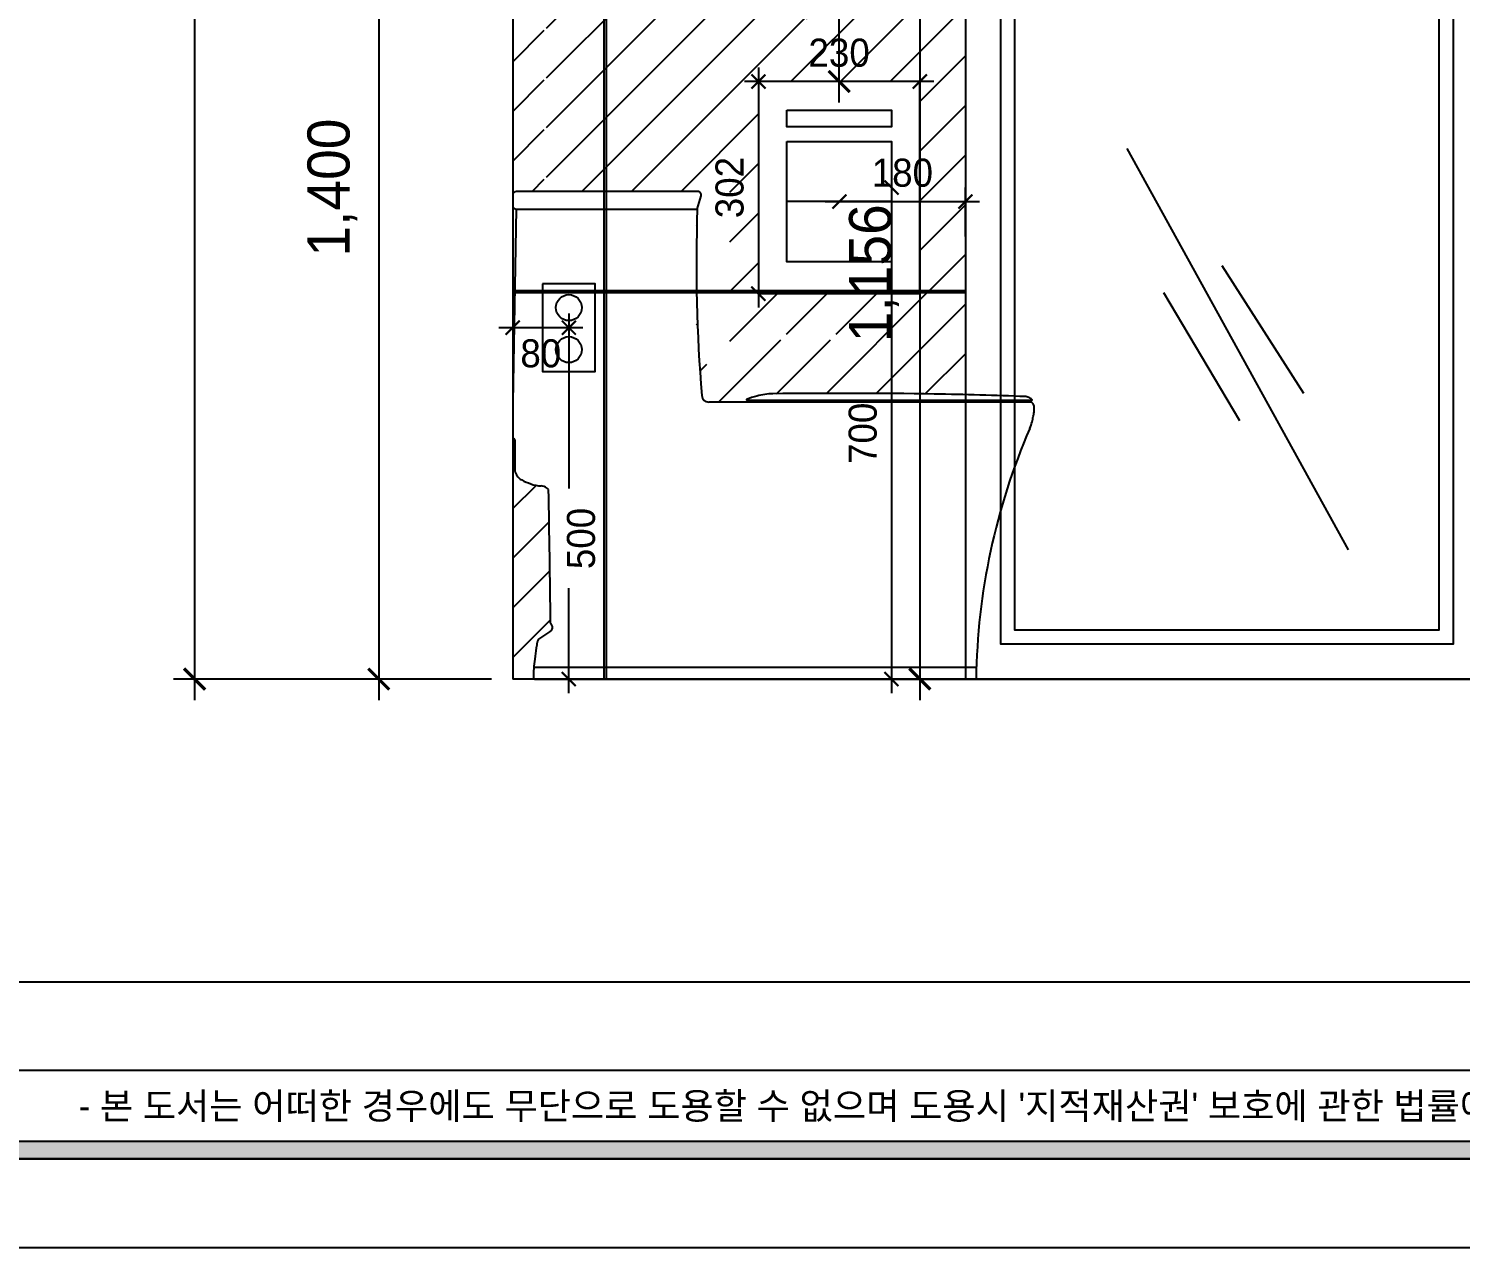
# Model space of a CAD drawing. Header units: millimetres. Extents: x 217202 to 745838, y -6815 to 171372.
# Drawn here: x 317988 to 320027, y 6169 to 7904 of the extents above; entities that cross this region are included whole.
import ezdxf
from ezdxf.enums import TextEntityAlignment as Align

# ---------------------------------------------------------------- set-up
doc = ezdxf.new("R2010")
doc.units = ezdxf.units.MM
doc.header["$PDMODE"] = 3
doc.layers.get('DEFPOINTS').update_dxf_attribs({"color": 248})
for name, color, linetype in [('03-WAL NEW', 3, 'Continuous'), ('06-FUR', 6, 'Continuous'), ('C-WALL1', 2, 'Continuous'), ('FIX', 7, 'Continuous'), ('FORM(YOURNAME)-1', 1, 'Continuous'), ('FORM(YOURNAME)-11', 1, 'Continuous'), ('TOILET-1', 6, 'Continuous')]:
    doc.layers.add(name, color=color, linetype=linetype)
doc.styles.add('HY 울릉도 L', font='')
doc.styles.add('YOURNAME', font='HY울릉도M.TTF')
doc.styles.get('HY 울릉도 L').set_extended_font_data('HY울릉도L')
doc.dimstyles.new('30', dxfattribs={"dimscale": 30, "dimtxt": 2, "dimasz": 1, "dimexe": 1, "dimexo": 1, "dimgap": 1, "dimtad": 1, "dimdec": 0, "dimrnd": 0.05, "dimdsep": 46, "dimlunit": 6, "dimtxsty": 'HY 울릉도 L', "dimblk": 'ARCHTICK', "dimcen": 2.5, "dimdle": 1, "dimclrd": 133, "dimclre": 133, "dimclrt": 30, "dimadec": 0, "dimazin": 0, "dimtfac": 1, "dimtdec": 0, "dimtix": 1, "dimtmove": 2, "dimatfit": 3, "dimldrblk": 'ARCHTICK', "dimfxl": 1, "dimlwd": -1, "dimlwe": -1, "dimarcsym": 0})
pattern_1 = [(45, (-23943.39064365788, -13383.73367450304), (-35.35533905932738, 35.35533905932738), [])]

# ---------------------------------------------------------------- blocks, each defined once
blk = doc.blocks.new('_ArchTick')
at = {"color": 0, "linetype": 'ByBlock', "const_width": 0.15}
blk.add_lwpolyline([(-0.5, -0.5), (0.5, 0.5)], dxfattribs=at)
blk = doc.blocks.new('*D1124')
at = {"layer": '06-FUR', "color": 133, "transparency": 16777216}
for p, q in [((318224.2147963512, 9107.944223524288), (318224.2147963512, 6947.944223524273)), ((318647.4007918618, 9077.944223524288), (318194.2147963512, 9077.944223524288)), ((318647.4007918618, 6977.944223524273), (318194.2147963512, 6977.944223524273))]:
    blk.add_line(p, q, dxfattribs=at)
at = {"layer": 'DEFPOINTS', "color": 0, "transparency": 16777216}
for p in [(318677.4007918618, 9077.944223524288), (318224.2147963512, 6977.944223524273), (318677.4007918618, 6977.944223524273)]:
    blk.add_point(p, dxfattribs=at)
at = {"layer": '06-FUR', "color": 133, "transparency": 16777216, "xscale": 30, "yscale": 30, "zscale": 30}
for p, rotation in [((318224.2147963512, 9077.944223524288), 90), ((318224.2147963512, 6977.944223524273), 270)]:
    blk.add_blockref('_ArchTick', p, dxfattribs=dict(at, rotation=rotation))
at = {"layer": '06-FUR', "color": 30, "transparency": 16777216, "insert": (318158.2717841394, 8027.944223524189), "char_height": 60, "attachment_point": 5, "rotation": 90, "style": 'HY 울릉도 L'}
blk.add_mtext('2,100', dxfattribs=at)
blk = doc.blocks.new('*D1127')
at = {"layer": '06-FUR', "color": 133, "transparency": 16777216}
for p, q in [((318486.5091398482, 8407.944223524273), (318486.5091398482, 6947.94422352428)), ((318647.4007918618, 8377.944223524273), (318456.5091398482, 8377.944223524273)), ((318647.4007918618, 6977.94422352428), (318456.5091398482, 6977.94422352428))]:
    blk.add_line(p, q, dxfattribs=at)
at = {"layer": 'DEFPOINTS', "color": 0, "transparency": 16777216}
for p in [(318677.4007918618, 8377.944223524273), (318486.5091398482, 6977.94422352428), (318677.4007918618, 6977.94422352428)]:
    blk.add_point(p, dxfattribs=at)
at = {"layer": '06-FUR', "color": 133, "transparency": 16777216, "xscale": 30, "yscale": 30, "zscale": 30}
for p, rotation in [((318486.5091398482, 8377.944223524273), 90), ((318486.5091398482, 6977.94422352428), 270)]:
    blk.add_blockref('_ArchTick', p, dxfattribs=dict(at, rotation=rotation))
at = {"layer": '06-FUR', "color": 30, "transparency": 16777216, "insert": (318420.5661276365, 7677.944223524185), "char_height": 60, "attachment_point": 5, "rotation": 90, "style": 'HY 울릉도 L'}
blk.add_mtext('1,400', dxfattribs=at)
blk = doc.blocks.new('FORM-ELEVATION')
at = {"layer": 'FORM(YOURNAME)-11'}
h = blk.add_hatch(color=256, dxfattribs=at)
h.dxf.hatch_style = 1
h.paths.add_polyline_path([(-10308.57059687003, 35708.19891316106), (71691.42940312997, 35708.19891316106), (71691.42940312997, 35508.19891316106), (-10308.57059687003, 35508.19891316106)])
h.paths.add_polyline_path([(-10308.57059687003, -21491.80108683894), (71691.42940312997, -21491.80108683894), (71691.42940312997, -21691.80108683894), (-10308.57059687003, -21691.80108683894)])
at = {"layer": 'DEFPOINTS', "color": 158}
blk.add_line((62481.42940312997, -20691.80108683894), (-10308.57059687003, -20691.80108683894), dxfattribs=at)
for points in [[(-10308.57059687003, -21691.80108683894), (71691.42940312997, -21691.80108683894), (71691.42940312997, 35708.19891316106), (-10308.57059687003, 35708.19891316106)], [(-8308.570596870035, 33708.19891316106), (61071.42940312997, 33708.19891316106), (61071.42940312997, -19691.80108683894), (-8308.570596870035, -19691.80108683894)]]:
    blk.add_lwpolyline(points, close=True, dxfattribs=at)
at = {"layer": 'FORM(YOURNAME)-11', "color": 250}
blk.add_lwpolyline([(-11308.57059687003, -22691.80108683894), (72691.42940312997, -22691.80108683894), (72691.42940312997, 36708.19891316106), (-11308.57059687003, 36708.19891316106)], close=True, dxfattribs=at)
at = {"layer": 'FORM(YOURNAME)-11'}
blk.add_lwpolyline([(-10308.57059687003, -21491.80108683894), (71691.42940312997, -21491.80108683894), (71691.42940312997, -21691.80108683894), (-10308.57059687003, -21691.80108683894)], close=True, dxfattribs=at)
at = {"layer": 'FORM(YOURNAME)-11', "color": 1, "style": 'YOURNAME'}
blk.add_text("- 본 도서는 어떠한 경우에도 무단으로 도용할 수 없으며 도용시 '지적재산권' 보호에 관한 법률에 의거, 법적 분쟁이 발생합니다.  또한 본 도서에 관한 모든 저작권은 당사에 있습니다. -", height=300, dxfattribs=at).set_placement((28146.11270239571, -21091.80108683894), align=Align.MIDDLE_CENTER)
at = {"layer": 'FORM(YOURNAME)-11', "color": 3, "style": 'YOURNAME'}
for tag, height, p in [('1', 450.5, (71040.92940312959, -1219.301086838866)), ('2', 450.5, (71040.92940312959, -1862.872515410294)), ('3', 450.5, (71040.92940312959, -3150.015372553149)), ('4', 450.5, (71040.92940312959, -5080.729658267439)), ('5', 514.8571428571429, (71040.92940312959, -7397.586801124577)), ('6', 514.8571428571429, (71040.92940312959, -9650.086801124578)), ('7', 514.8571428571429, (71040.92940312959, -11902.58680112458)), ('8', 514.8571428571429, (71040.92940312959, -14155.08680112458)), ('9', 514.8571428571429, (71040.92940312959, -16407.58680112458)), ('10', 514.8571428571429, (66790.64106271043, -18595.72965826744)), ('11', 514.8571428571429, (71040.92940312959, -18660.08680112458)), ('12', 514.8571428571429, (66790.64106271043, -20848.22965826744)), ('13', 514.8571428571429, (71040.92940312959, -20848.22965826743))]:
    blk.add_attdef(tag, text='', height=height, dxfattribs=at).set_placement(p, align=Align.MIDDLE_RIGHT)
blk = doc.blocks.new('*D1117')
at = {"layer": '06-FUR', "color": 133, "transparency": 16777216}
for p, q in [((319217.041499185, 7697.94422352427), (319217.041499185, 6957.944223524273)), ((319237.0414991837, 7677.94422352427), (319237.041499185, 7677.94422352427)), ((319162.5066119512, 6977.944223524273), (319237.041499185, 6977.944223524273))]:
    blk.add_line(p, q, dxfattribs=at)
at = {"layer": 'DEFPOINTS', "color": 0, "transparency": 16777216}
for p in [(319217.0414991837, 7677.94422352427), (319142.5066119512, 6977.944223524273), (319217.041499185, 6977.944223524273)]:
    blk.add_point(p, dxfattribs=at)
at = {"layer": '06-FUR', "color": 133, "transparency": 16777216, "xscale": 20, "yscale": 20, "zscale": 20}
for p, rotation in [((319217.041499185, 7677.94422352427), 90), ((319217.041499185, 6977.944223524273), 270)]:
    blk.add_blockref('_ArchTick', p, dxfattribs=dict(at, rotation=rotation))
at = {"layer": '06-FUR', "color": 240, "true_color": 0xed1f24, "transparency": 16777216, "insert": (319176.200250881, 7327.94422352418), "char_height": 40, "attachment_point": 5, "rotation": 90, "style": 'HY 울릉도 L'}
blk.add_mtext('700', dxfattribs=at)
blk = doc.blocks.new('*D1148')
at = {"layer": '06-FUR', "color": 133, "transparency": 16777216}
for p, q in [((318757.400791863, 7498.362529415748), (318757.400791863, 7249.11674146332)), ((318777.4007918619, 7478.362529415748), (318777.400791863, 7478.362529415748)), ((318757.400791863, 6957.94422352427), (318757.400791863, 7107.190011476889)), ((318774.9007918619, 6977.94422352427), (318737.400791863, 6977.94422352427))]:
    blk.add_line(p, q, dxfattribs=at)
at = {"layer": 'DEFPOINTS', "color": 0, "transparency": 16777216}
for p in [(318757.4007918619, 7478.362529415748), (318757.400791863, 6977.94422352427), (318794.9007918619, 6977.94422352427)]:
    blk.add_point(p, dxfattribs=at)
at = {"layer": '06-FUR', "color": 133, "transparency": 16777216, "xscale": 20, "yscale": 20, "zscale": 20}
for p, rotation in [((318757.400791863, 7478.362529415748), 90), ((318757.400791863, 6977.94422352427), 270)]:
    blk.add_blockref('_ArchTick', p, dxfattribs=dict(at, rotation=rotation))
at = {"layer": '06-FUR', "color": 240, "true_color": 0xed1f24, "transparency": 16777216, "insert": (318774.8914412502, 7178.153376470013), "char_height": 40, "attachment_point": 5, "rotation": 90, "style": 'HY 울릉도 L'}
blk.add_mtext('500', dxfattribs=at)
blk = doc.blocks.new('*D1149')
at = {"layer": '06-FUR', "color": 133, "transparency": 16777216}
for p, q in [((318677.4007918617, 7486.927882752023), (318677.4007918617, 7458.362529415708)), ((318777.4007918618, 7478.362529415708), (318657.4007918617, 7478.362529415708))]:
    blk.add_line(p, q, dxfattribs=at)
at = {"layer": 'DEFPOINTS', "color": 0, "transparency": 16777216}
for p in [(318677.4007918617, 7506.927882752023), (318677.4007918617, 7478.362529415708), (318757.4007918618, 7478.362529415748)]:
    blk.add_point(p, dxfattribs=at)
at = {"layer": '06-FUR', "color": 133, "transparency": 16777216, "xscale": 20, "yscale": 20, "zscale": 20, "rotation": 180}
blk.add_blockref('_ArchTick', (318677.4007918617, 7478.362529415708), dxfattribs=at)
at = {"layer": '06-FUR', "color": 133, "transparency": 16777216, "xscale": 20, "yscale": 20, "zscale": 20}
blk.add_blockref('_ArchTick', (318757.4007918618, 7478.362529415708), dxfattribs=at)
at = {"layer": '06-FUR', "color": 240, "true_color": 0xed1f24, "transparency": 16777216, "insert": (318717.4007918617, 7441.615840864464), "char_height": 40, "attachment_point": 5, "style": 'HY 울릉도 L'}
blk.add_mtext('80', dxfattribs=at)
blk = doc.blocks.new('*D1120')
at = {"layer": '06-FUR', "color": 133, "transparency": 16777216}
for p, q in [((319322.4007918618, 7608.411998042682), (319322.4007918618, 7678.016649204897)), ((319122.6124320404, 7658.016649204897), (319342.4007918618, 7658.016649204897))]:
    blk.add_line(p, q, dxfattribs=at)
at = {"layer": 'DEFPOINTS', "color": 0, "transparency": 16777216}
for p in [(319142.6124320404, 7658.016649204908), (319322.4007918618, 7658.016649204897), (319322.4007918618, 7588.411998042682)]:
    blk.add_point(p, dxfattribs=at)
at = {"layer": '06-FUR', "color": 133, "transparency": 16777216, "xscale": 20, "yscale": 20, "zscale": 20, "rotation": 180}
blk.add_blockref('_ArchTick', (319142.6124320404, 7658.016649204897), dxfattribs=at)
at = {"layer": '06-FUR', "color": 133, "transparency": 16777216, "xscale": 20, "yscale": 20, "zscale": 20}
blk.add_blockref('_ArchTick', (319322.4007918618, 7658.016649204897), dxfattribs=at)
at = {"layer": '06-FUR', "color": 240, "true_color": 0xed1f24, "transparency": 16777216, "insert": (319232.5066119511, 7698.885034550894), "char_height": 40, "attachment_point": 5, "style": 'HY 울릉도 L'}
blk.add_mtext('180', dxfattribs=at)
blk = doc.blocks.new('*D1150')
at = {"layer": '06-FUR', "color": 133, "transparency": 16777216}
for p, q in [((319257.4007918619, 8163.94422352428), (319257.4007918619, 6947.944223524288)), ((318907.4007918618, 8133.94422352428), (319287.4007918619, 8133.94422352428)), ((318907.4007918618, 6977.944223524288), (319287.4007918619, 6977.944223524288))]:
    blk.add_line(p, q, dxfattribs=at)
at = {"layer": 'DEFPOINTS', "color": 0, "transparency": 16777216}
for p in [(318877.4007918618, 8133.94422352428), (318877.4007918618, 6977.944223524288), (319257.4007918619, 6977.944223524288)]:
    blk.add_point(p, dxfattribs=at)
at = {"layer": '06-FUR', "color": 133, "transparency": 16777216, "xscale": 30, "yscale": 30, "zscale": 30}
for p, rotation in [((319257.4007918619, 8133.94422352428), 90), ((319257.4007918619, 6977.944223524288), 270)]:
    blk.add_blockref('_ArchTick', p, dxfattribs=dict(at, rotation=rotation))
at = {"layer": '06-FUR', "color": 30, "transparency": 16777216, "insert": (319192.1090686597, 7555.944223524192), "char_height": 60, "attachment_point": 5, "rotation": 90, "style": 'HY 울릉도 L'}
blk.add_mtext('1,156', dxfattribs=at)
blk = doc.blocks.new('*D1164')
at = {"layer": '06-FUR', "color": 133, "transparency": 16777216}
blk.add_line((319277.4007918618, 7828.944223524266), (319007.4007918618, 7828.944223524266), dxfattribs=at)
at = {"layer": 'DEFPOINTS', "color": 0, "transparency": 16777216}
for p in [(319027.4007918618, 7828.944223524266), (319027.4007918618, 7828.944223524266), (319257.4007918618, 7828.944223524266)]:
    blk.add_point(p, dxfattribs=at)
at = {"layer": '06-FUR', "color": 133, "transparency": 16777216, "xscale": 20, "yscale": 20, "zscale": 20, "rotation": 180}
blk.add_blockref('_ArchTick', (319027.4007918618, 7828.944223524266), dxfattribs=at)
at = {"layer": '06-FUR', "color": 133, "transparency": 16777216, "xscale": 20, "yscale": 20, "zscale": 20}
blk.add_blockref('_ArchTick', (319257.4007918618, 7828.944223524266), dxfattribs=at)
at = {"layer": '06-FUR', "color": 240, "true_color": 0xed1f24, "transparency": 16777216, "insert": (319142.4007918618, 7869.839745912325), "char_height": 40, "attachment_point": 5, "style": 'HY 울릉도 L'}
blk.add_mtext('230', dxfattribs=at)
blk = doc.blocks.new('*D1165')
at = {"layer": '06-FUR', "color": 133, "transparency": 16777216}
for p, q in [((319027.4007918623, 7848.94422352427), (319027.4007918623, 7506.94422352427)), ((319047.4007918619, 7828.94422352427), (319047.4007918623, 7828.94422352427)), ((319047.4007918619, 7526.94422352427), (319047.4007918623, 7526.94422352427))]:
    blk.add_line(p, q, dxfattribs=at)
at = {"layer": 'DEFPOINTS', "color": 0, "transparency": 16777216}
for p in [(319027.4007918619, 7828.94422352427), (319027.4007918619, 7526.94422352427), (319027.4007918623, 7526.94422352427)]:
    blk.add_point(p, dxfattribs=at)
at = {"layer": '06-FUR', "color": 133, "transparency": 16777216, "xscale": 20, "yscale": 20, "zscale": 20}
for p, rotation in [((319027.4007918623, 7828.94422352427), 90), ((319027.4007918623, 7526.94422352427), 270)]:
    blk.add_blockref('_ArchTick', p, dxfattribs=dict(at, rotation=rotation))
at = {"layer": '06-FUR', "color": 240, "true_color": 0xed1f24, "transparency": 16777216, "insert": (318986.5052694742, 7677.944223524178), "char_height": 40, "attachment_point": 5, "rotation": 90, "style": 'HY 울릉도 L'}
blk.add_mtext('302', dxfattribs=at)
blk = doc.blocks.new('*D1166')
at = {"layer": '06-FUR', "color": 133, "transparency": 16777216}
for p, q in [((319142.4007918623, 7798.94422352427), (319142.4007918623, 8160.94422352428)), ((319172.4007918619, 8130.94422352428), (319172.4007918623, 8130.94422352428)), ((319172.4007918619, 7828.94422352427), (319172.4007918623, 7828.94422352427))]:
    blk.add_line(p, q, dxfattribs=at)
at = {"layer": 'DEFPOINTS', "color": 0, "transparency": 16777216}
for p in [(319142.4007918619, 8130.94422352428), (319142.4007918623, 8130.94422352428), (319142.4007918619, 7828.94422352427)]:
    blk.add_point(p, dxfattribs=at)
at = {"layer": '06-FUR', "color": 133, "transparency": 16777216, "xscale": 30, "yscale": 30, "zscale": 30}
for p, rotation in [((319142.4007918623, 8130.94422352428), 90), ((319142.4007918623, 7828.94422352427), 270)]:
    blk.add_blockref('_ArchTick', p, dxfattribs=dict(at, rotation=rotation))
at = {"layer": '06-FUR', "color": 30, "transparency": 16777216, "insert": (319081.0575082802, 7979.944223524183), "char_height": 60, "attachment_point": 5, "rotation": 90, "style": 'HY 울릉도 L'}
blk.add_mtext('302', dxfattribs=at)

msp = doc.modelspace()

# ---------------------------------------------------------------- hatches: boundary and pattern name
at = {"layer": '03-WAL NEW'}
h = msp.add_hatch(dxfattribs=at)
h.set_pattern_fill('_USER', color=8, scale=50, angle=45, pattern_type=0)
h.set_pattern_definition(pattern_1)
h.paths.add_polyline_path([(318877.4007918617, 8733.944223524273), (318847.4007918617, 8733.94422352427), (318847.4007918617, 8377.94422352427), (318725.4007918617, 8377.94422352427), (318725.4007918617, 8133.94422352427), (318877.4007918617, 8133.944223524273)])
h.paths.add_polyline_path([(318722.4007918617, 8377.94422352427), (318677.4007918617, 8377.94422352427), (318677.4007918617, 8133.94422352427), (318722.4007918617, 8133.94422352427)])
edge = h.paths.add_edge_path()
edge.add_line((318722.4007918617, 8130.94422352427), (318677.4007918617, 8130.94422352427))
edge.add_line((318677.4007918617, 8130.94422352427), (318677.4007918618, 7667.511986489752))
edge.add_arc((318682.4007918618, 7667.511986489752), 5, 90, 180, ccw=False)
edge.add_line((318682.4007918618, 7672.511986489752), (318722.4007918617, 7672.511986489752))
edge.add_line((318722.4007918617, 7672.511986489752), (318722.4007918617, 8130.94422352427))
edge = h.paths.add_edge_path()
edge.add_line((319322.4007918618, 8130.944223524277), (318725.4007918617, 8130.94422352427))
edge.add_line((318725.4007918617, 8130.94422352427), (318725.4007918617, 7672.511986489752))
edge.add_line((318725.4007918617, 7672.511986489752), (318940.8346860777, 7672.511986489752))
edge.add_arc((318940.8346860775, 7667.511986489599), 5.000000000152795, -15.422445045006214, 89.99999999733188, ccw=False)
edge.add_line((318945.6546425843, 7666.182317630692), (318940.3809377339, 7647.065506829089))
edge.add_arc((321283.607394968, 7569.611213048154), 2344.506216137437, 178.1068031513431, 180.9449988826241)
edge.add_line((318939.4200599992, 7530.944223524273), (319322.4007918618, 7530.944223524277))
edge.add_line((319322.4007918618, 7530.944223524277), (319322.4007918618, 8130.944223524277))
h.paths.add_polyline_path([(319027.6124320404, 7828.944223524255), (319257.6124320404, 7828.944223524255), (319257.6124320404, 7530.944223524277), (319027.6124320404, 7530.944223524277)], flags=16)
h.paths.add_polyline_path([(319067.9717247186, 7787.960914684189), (319217.2531393623, 7787.960914684189), (319217.2531393623, 7764.343737859823), (319208.2470182045, 7751.698822242537), (319192.5185486733, 7743.672552417227), (319217.2531393623, 7743.672552417227), (319217.2531393623, 7572.36074599259), (319067.9717247186, 7572.36074599259), (319067.9717247186, 7743.672552417227), (319192.5185486733, 7743.672552417227), (319208.2470182045, 7764.343737859823), (319067.9717247186, 7764.343737859823)], flags=0)
h.paths.add_polyline_path([(319322.4007918618, 8733.944223524277), (319257.4007918617, 8733.944223524277), (319257.4007918617, 8133.944223524277), (319322.4007918618, 8133.944223524277)])
h.paths.add_polyline_path([(319322.4007918617, 9077.944223524302), (318731.4007918631, 9077.944223524306), (318725.4007918617, 8877.94422352427), (318847.4007918617, 8877.94422352427), (318847.4007918617, 8736.944223524273), (319322.4007918618, 8736.944223524277)])
h.paths.add_polyline_path([(318722.4007918616, 9077.944223524295), (318677.4007918616, 9077.944223524295), (318677.4007918617, 8877.94422352427), (318722.4007918617, 8877.94422352427)])
edge = h.paths.add_edge_path()
edge.add_line((319322.4007918618, 7527.944223524277), (318939.4714647176, 7527.944223524273))
edge.add_arc((321283.6073949675, 7569.611213069578), 2344.50621613731, 181.0183245927269, 184.5969059478779)
edge.add_arc((318956.6108000845, 7382.511986489752), 9.99999999999991, 184.5969059473588, 270)
edge.add_line((318956.6108000845, 7372.511986489752), (319269.3421308802, 7372.511986489752))
edge.add_line((319269.3421308802, 7372.511986489752), (319322.4007918618, 7372.511986489752))
edge.add_line((319322.4007918618, 7372.511986489752), (319322.4007918618, 7375.355380502975))
edge.add_line((319322.4007918618, 7375.355380502975), (319292.089282986, 7375.355380502975))
edge.add_line((319292.089282986, 7375.355380502975), (319010.7665461783, 7375.355380502975))
edge.add_arc((319010.7665461783, 7375.785924089911), 0.4305435869355279, 111.80140948617199, 270, ccw=False)
edge.add_arc((319062.1088215403, 7247.430235686412), 138.6738507843427, 105.5284420849789, 111.80140948655779, ccw=False)
edge.add_arc((319049.0674366154, 7294.36546309732), 89.96047179179526, 90.64418674893778, 105.5284420849909, ccw=False)
edge.add_arc((319146.4177709974, -1363.881970563252), 8748.755174872247, 89.13906907531327, 90.64418674891971, ccw=False)
edge.add_arc((319204.2883173086, 2487.168580778956), 4897.269831641212, 88.6180049752482, 89.13906907531049, ccw=False)
edge.add_line((319322.4007918618, 7383.013885448834), (319322.4007918618, 7527.944223524277))
h.paths.add_polyline_path([(319138.0086472298, 7460.997600128971), (319138.0086472298, 7469.389271014001), (319024.643654014, 7469.389271014001), (319024.643654014, 7460.997600128971)], flags=16)
h.paths.add_polyline_path([(318986.6219587548, 7426.276652289451), (318986.6219587548, 7685.611794758921), (318939.1388662386, 7685.985353406531), (318939.1388662386, 7426.650210937061)])
h = msp.add_hatch(dxfattribs=at)
h.set_pattern_fill('_USER', color=8, scale=50, angle=45, pattern_type=0)
h.set_pattern_definition(pattern_1)
h.paths.add_polyline_path([(318728.5081338763, 7247.930542705073, 0.04456516202852242), (318725.7384900863, 7250.246043921261, 0.1407595949411458), (318717.8646543376, 7252.921700249832, -0.07607631693809741), (318702.9913379808, 7255.932831947479, -0.02801618099072909), (318690.1589781159, 7261.474053812084, -0.07600748803256199), (318685.9309739012, 7264.463013987437, -0.1061954866678588), (318681.7990684174, 7270.606128324782, -0.09541457240877882), (318680.244185875, 7278.679984053406), (318680.244185875, 7298.58374214588), (318680.244185875, 7318.487500238456, 0.4142135623753436), (318678.8224888684, 7319.909197245079, -0.4142135623738445), (318677.4007918618, 7321.330894251694), (318677.4007918617, 6977.944223524299), (318708.6781260073, 6977.944223524277, -0.4142135623628891), (318706.9908458928, 6979.631503638773, -0.03151056592296001), (318708.6781260071, 7006.378163655869, -0.003974141553423982), (318710.8088847165, 7022.190172940553, -0.01526875352521201), (318711.5214598072, 7026.281629172538, -0.0325980911319608), (318713.7532223187, 7034.404309312138), (318722.8950960733, 7040.498891815239), (318731.425278113, 7046.185679841701, 0.1305202039154982), (318733.7167931352, 7048.781467312279, 0.1444755806024052), (318734.2686721262, 7051.872467868145, 0.08857156979672462), (318733.6604880028, 7053.933333019673, 0.04442003015619502), (318731.4252781132, 7057.559255897797, 0.0008444213937602167)])

# ---------------------------------------------------------------- linework, layer by layer
at = {"layer": 'C-WALL1'}
for p, q in [((318677.4007918617, 9077.944223524284), (318677.4007918617, 6977.94422352427)), ((319322.4007918617, 9077.944223524284), (319322.4007918618, 6977.944223524284)), ((319217.0414991836, 7658.016649204908), (319067.76008454, 7658.016649204908)), ((320067.4007918617, 6977.944223524284), (318677.4007918617, 6977.94422352427)), ((320067.4007918618, 6977.944223524284), (318677.4007918618, 6977.944223524299))]:
    msp.add_line(p, q, dxfattribs=at)
at = {"layer": 'C-WALL1', "color": 8}
for p, q in [((319552.2600845706, 7733.717212732003), (319867.6324438637, 7162.068288084754)), ((319687.6698932874, 7567.015728393622), (319803.955072904, 7384.94765416701)), ((319604.3324479256, 7528.277735820559), (319712.865364295, 7346.209661593946))]:
    msp.add_line(p, q, dxfattribs=at)
at = {"layer": 'C-WALL1'}
for points in [[(320067.4007918616, 7912.537588496687), (320067.4007918616, 9077.944223524284), (319322.4007918618, 9077.944223524284), (319322.4007918618, 6977.944223524277), (320067.4007918616, 6977.944223524277), (320067.4007918616, 7530.944223524284)], [(320017.4007918616, 7980.096013779616), (320017.4007918616, 9047.944223524284), (319372.4007918618, 9047.944223524284), (319372.4007918618, 7027.944223524277), (320017.4007918616, 7027.944223524277), (320017.4007918616, 7960.385798241348)], [(319997.4007918616, 7980.096013779616), (319997.4007918616, 8977.944223524284), (319392.4007918618, 8977.944223524284), (319392.4007918618, 7047.944223524277), (319997.4007918616, 7047.944223524277), (319997.4007918616, 7960.385798241348)]]:
    msp.add_lwpolyline(points, dxfattribs=at)
for points in [[(319027.4007918618, 7526.944223524266), (319257.4007918618, 7526.944223524266), (319257.4007918618, 7828.944223524266), (319027.4007918618, 7828.944223524266)], [(319067.76008454, 7787.960914684189), (319217.0414991836, 7787.960914684189), (319217.0414991836, 7764.343737859823), (319067.76008454, 7764.343737859823)], [(319067.76008454, 7743.672552417227), (319217.0414991836, 7743.672552417227), (319217.0414991836, 7572.36074599259), (319067.76008454, 7572.36074599259)]]:
    msp.add_lwpolyline(points, close=True, dxfattribs=at)
at = {"layer": 'FIX', "color": 4}
for p, q in [((318682.4007918618, 7647.065506829002), (318677.4007918618, 7372.511986489752)), ((318677.4007918618, 7372.511986489752), (318677.4007918618, 7338.391258331039)), ((319269.3421308802, 7372.511986489752), (318956.6108000845, 7372.511986489752)), ((319414.3552255546, 7372.511986489752), (319269.3421308802, 7372.511986489752)), ((318677.4007918618, 7338.391258331039), (318677.4007918618, 7321.330894251691)), ((318680.244185875, 7318.48750023846), (318680.244185875, 7298.58374214588)), ((318680.244185875, 7298.58374214588), (318680.244185875, 7278.6799840533)), ((318722.8950960733, 7040.498891815239), (318714.3649140337, 7034.812103788785)), ((318731.425278113, 7046.185679841687), (318722.8950960733, 7040.498891815239)), ((318708.6781260073, 6995.004587603626), (319337.9616644905, 6995.004587603626)), ((318708.6781260073, 6977.94422352427), (319337.5835871975, 6977.94422352427)), ((319066.8096042442, 6977.94422352427), (319066.8096042442, 6977.511045039888)), ((319297.5453647733, 6977.94422352427), (319297.5453647733, 6977.511045039888))]:
    msp.add_line(p, q, dxfattribs=at)
msp.add_lwpolyline([(318940.3809377339, 7647.065506829002), (318945.6546425843, 7666.182317630637, 0.4954390456483981), (318940.8346860777, 7672.511986489752), (318682.4007918618, 7672.511986489752, 0.414213562373095), (318677.4007918618, 7667.511986489752), (318677.4007918618, 7652.065506829002, 0.4142135623730951), (318682.4007918618, 7647.065506829002), (318940.3809377338, 7647.065506829002)], format="xyb", dxfattribs=at)
msp.add_lwpolyline([(319010.7665461783, 7375.355380502975), (319292.089282986, 7375.355380502975), (319417.1986195679, 7375.355380502975, 0.6681786379555358), (319417.3620425329, 7375.749918441486, 0.05100282594775361), (319414.3552255546, 7378.198774516199, 0.1358060089606037), (319408.1643280035, 7380.192837429067, 0.006654223168492743), (319277.8723129198, 7383.88556254266, 0.006567409175497152), (319048.0560161683, 7384.320249038263, 0.06503627860403338), (319024.9835162444, 7381.04216852943, 0.02737782098601625), (319010.6066463044, 7376.185673774789, 0.8257927641224587)], format="xyb", close=True, dxfattribs=at)
for centre, radius, start, end in [((321283.607394968, 7569.611213048172), 2344.506216137492, 178.106803151189, 184.596905947397), ((318956.6108000845, 7382.511986489752), 10, 184.596905947397, 270), ((319414.3552255546, 7367.576799275552), 4.935187214194655, 44.99999999977892, 90), ((319412.2643589103, 7365.485932631223), 7.892119179726554, 9.770179512218615, 44.99999999977892), ((319398.4279639274, 7363.103387786536), 21.9321457487656, 0, 9.770179512218615), ((319383.8591581596, 7363.103387786536), 36.50095151651787, 352.430266185126, 0), ((319355.2474647991, 7359.99294124912), 63.96271927143572, 336.8014094866529, 345.5925888477761), ((319275.037739767, 7380.59835769269), 146.7768676794401, 345.5925888477761, 348.6900675263477), ((319320.2416716678, 7371.557571312509), 100.6777215086926, 348.6900675263477, 352.430266185126), ((320264.6757139407, 6965.933166891353), 927.1699288429248, 156.5568960729387, 179.2577389742129), ((319327.3915192101, 7371.931203644426), 94.26908516509187, 336.3575150727447, 336.8014094866529), ((318678.8224888684, 7321.330894251691), 1.421697006612865, 180, 270), ((318678.8224888684, 7318.48750023846), 1.421697006612865, 0, 90), ((318701.9837077369, 7278.6799840533), 21.73952186186579, 180, 201.801409485926), ((318698.1637349519, 7277.151994939328), 17.62528526071118, 201.801409485926, 226.048745130008), ((318697.8193173799, 7276.794732339908), 17.1290393248597, 226.048745130008, 243.434948822922), ((318745.9829674668, 7373.122032513698), 124.8262349636736, 243.434948822922, 249.8541054095563), ((318720.265829319, 7303.020691940497), 50.1565011709616, 249.8541054095563, 267.2559928358118), ((318717.1435543241, 7237.876406230471), 15.0625647669412, 55.20682925984418, 87.25599283581181), ((318714.1596964499, 7233.582105278869), 20.2917548071278, 44.99999999977892, 55.20682925984418), ((262368.5479670092, 6289.093712104785), 56368.11579322621, 0.7811365651871639, 0.9746636472566569), ((318712.1761227566, 7043.191150396446), 24.02025057197594, 26.56505117707799, 36.73868437175032), ((318727.6837331314, 7051.797997314172), 6.745166140398029, 303.6900675245345, 333.434948822922), ((318728.193264766, 7051.199721401086), 6.112541402951359, 6.318775827869384, 26.56505117707799), ((318728.7557204469, 7051.262003656399), 5.546647886098407, 333.434948822922, 6.318775827869384), ((319704.4086009809, 6880.24735633081), 1003.687281651022, 171.8698976457851, 172.7806990035267), ((318778.1402263201, 7012.571409853985), 68.01492604908424, 168.3705773733009, 171.8698976457851), ((318774.8652845498, 7013.245411655991), 64.67134682503294, 161.5650511776053, 168.3705773728506), ((318715.56483, 7033.012229839276), 2.16317927144379, 123.6900675273095, 161.5650511776053), ((318919.82768612, 6979.631503638762), 212.8368402272127, 172.7806990035267, 180), ((318708.6781260073, 6979.631503638762), 1.68728011448571, 180, 270)]:
    msp.add_arc(centre, radius, start, end, dxfattribs=at)
at = {"layer": 'TOILET-1', "color": 30, "true_color": 0xeb7024}
for p, q in [((318807.4007918618, 9077.944223524288), (318807.4007918618, 6977.94422352428)), ((318810.4007918618, 9077.944223524288), (318810.4007918618, 6977.94422352428)), ((319322.4007918618, 7530.944223524277), (318677.4007918617, 7530.94422352427)), ((319322.4007918618, 7527.944223524277), (318677.4007918617, 7527.94422352427))]:
    msp.add_line(p, q, dxfattribs=at)
at = {"layer": 'TOILET-1', "color": 240, "true_color": 0xed1f24}
msp.add_line((319322.4007918618, 6977.944223524277), (318677.4007918617, 6977.94422352427), dxfattribs=at)
at = {"layer": 'TOILET-1'}
msp.add_lwpolyline([(318719.9007918618, 7540.862529415745), (318719.9007918618, 7415.862529415745), (318794.9007918618, 7415.862529415745), (318794.9007918618, 7540.862529415745)], close=True, dxfattribs=at)
for centre in [(318757.4007918618, 7506.927882752023), (318757.4007918618, 7447.112529415745)]:
    msp.add_circle(centre, 18.49423823023837, dxfattribs=at)

# ---------------------------------------------------------------- block references
at = {"layer": 'FORM(YOURNAME)-1', "xscale": 0.12592099337828, "yscale": 0.12592099337828, "zscale": 0.12592099337828}
msp.add_blockref('FORM-ELEVATION', (316429.5908903212, 9025.897787168093), dxfattribs=at)

# ---------------------------------------------------------------- dimensions: what is measured, and where the dimension line sits
at = {"layer": '06-FUR'}
for base, p1, p2, override, picture, middle in [((318224.2147963512, 6977.944223524273), (318677.4007918617, 9077.944223524284), (318677.4007918617, 6977.94422352427), {"dimfxl": 1.25}, '*D1124', (318158.2717841394, 8027.944223524189)), ((318486.5091398482, 6977.94422352428), (318677.4007918617, 8377.94422352427), (318677.4007918617, 6977.944223524277), {"dimfxl": 1.25}, '*D1127', (318420.5661276365, 7677.944223524185)), ((319257.4007918619, 6977.944223524288), (318877.4007918617, 8133.944223524277), (318877.4007918616, 6977.944223524284), {"dimfxl": 1.25}, '*D1150', (319192.1090686597, 7555.944223524192)), ((319142.4007918623, 8130.94422352428), (319142.4007918618, 7828.944223524266), (319142.4007918618, 8130.944223524277), {"dimfxl": 1.25}, '*D1166', (319081.0575082802, 7979.944223524183)), ((319027.4007918623, 7526.94422352427), (319027.4007918618, 7828.944223524266), (319027.4007918618, 7526.944223524266), {"dimscale": 20, "dimclrt": 240, "dimfxl": 1.25}, '*D1165', (318986.5052694742, 7677.944223524178)), ((319217.041499185, 6977.944223524273), (319217.0414991836, 7677.944223524266), (319142.506611951, 6977.94422352427), {"dimscale": 20, "dimclrt": 240, "dimfxl": 1.25}, '*D1117', (319176.200250881, 7327.94422352418))]:
    dim = msp.add_linear_dim(base=base, p1=p1, p2=p2, angle=90, dimstyle='30', override=override, dxfattribs=at)
    dim.commit()
    dim.dimension.update_dxf_attribs({"geometry": picture, "text_midpoint": middle})
for base, p1, p2, picture, middle in [((319027.4007918618, 7828.944223524266), (319257.4007918618, 7828.944223524266), (319027.4007918618, 7828.944223524266), '*D1164', (319142.4007918618, 7869.839745912325)), ((319322.4007918618, 7658.016649204897), (319142.6124320404, 7658.016649204908), (319322.4007918618, 7588.411998042682), '*D1120', (319232.5066119511, 7698.885034550894))]:
    dim = msp.add_linear_dim(base=base, p1=p1, p2=p2, dimstyle='30', override={"dimscale": 20, "dimclrt": 240, "dimfxl": 1.25}, dxfattribs=at)
    dim.commit()
    dim.dimension.update_dxf_attribs({"geometry": picture, "text_midpoint": middle})
dim = msp.add_linear_dim(base=(318677.4007918617, 7478.362529415708), p1=(318757.4007918618, 7478.362529415748), p2=(318677.4007918617, 7506.927882752023), dimstyle='30', override={"dimscale": 20, "dimclrt": 240, "dimfxl": 1.25}, dxfattribs=at)
dim.commit()
dim.dimension.update_dxf_attribs({"geometry": '*D1149', "text_midpoint": (318717.4007918617, 7441.615840864464), "dimtype": 160})
dim = msp.add_linear_dim(base=(318757.400791863, 6977.94422352427), p1=(318757.4007918618, 7478.362529415745), p2=(318794.9007918618, 6977.944223524266), angle=90, dimstyle='30', override={"dimscale": 20, "dimclrt": 240, "dimfxl": 1.25}, dxfattribs=at)
dim.commit()
dim.dimension.update_dxf_attribs({"geometry": '*D1148', "text_midpoint": (318774.8914412502, 7178.153376470013), "dimtype": 160})

doc.saveas('drawing.dxf')
